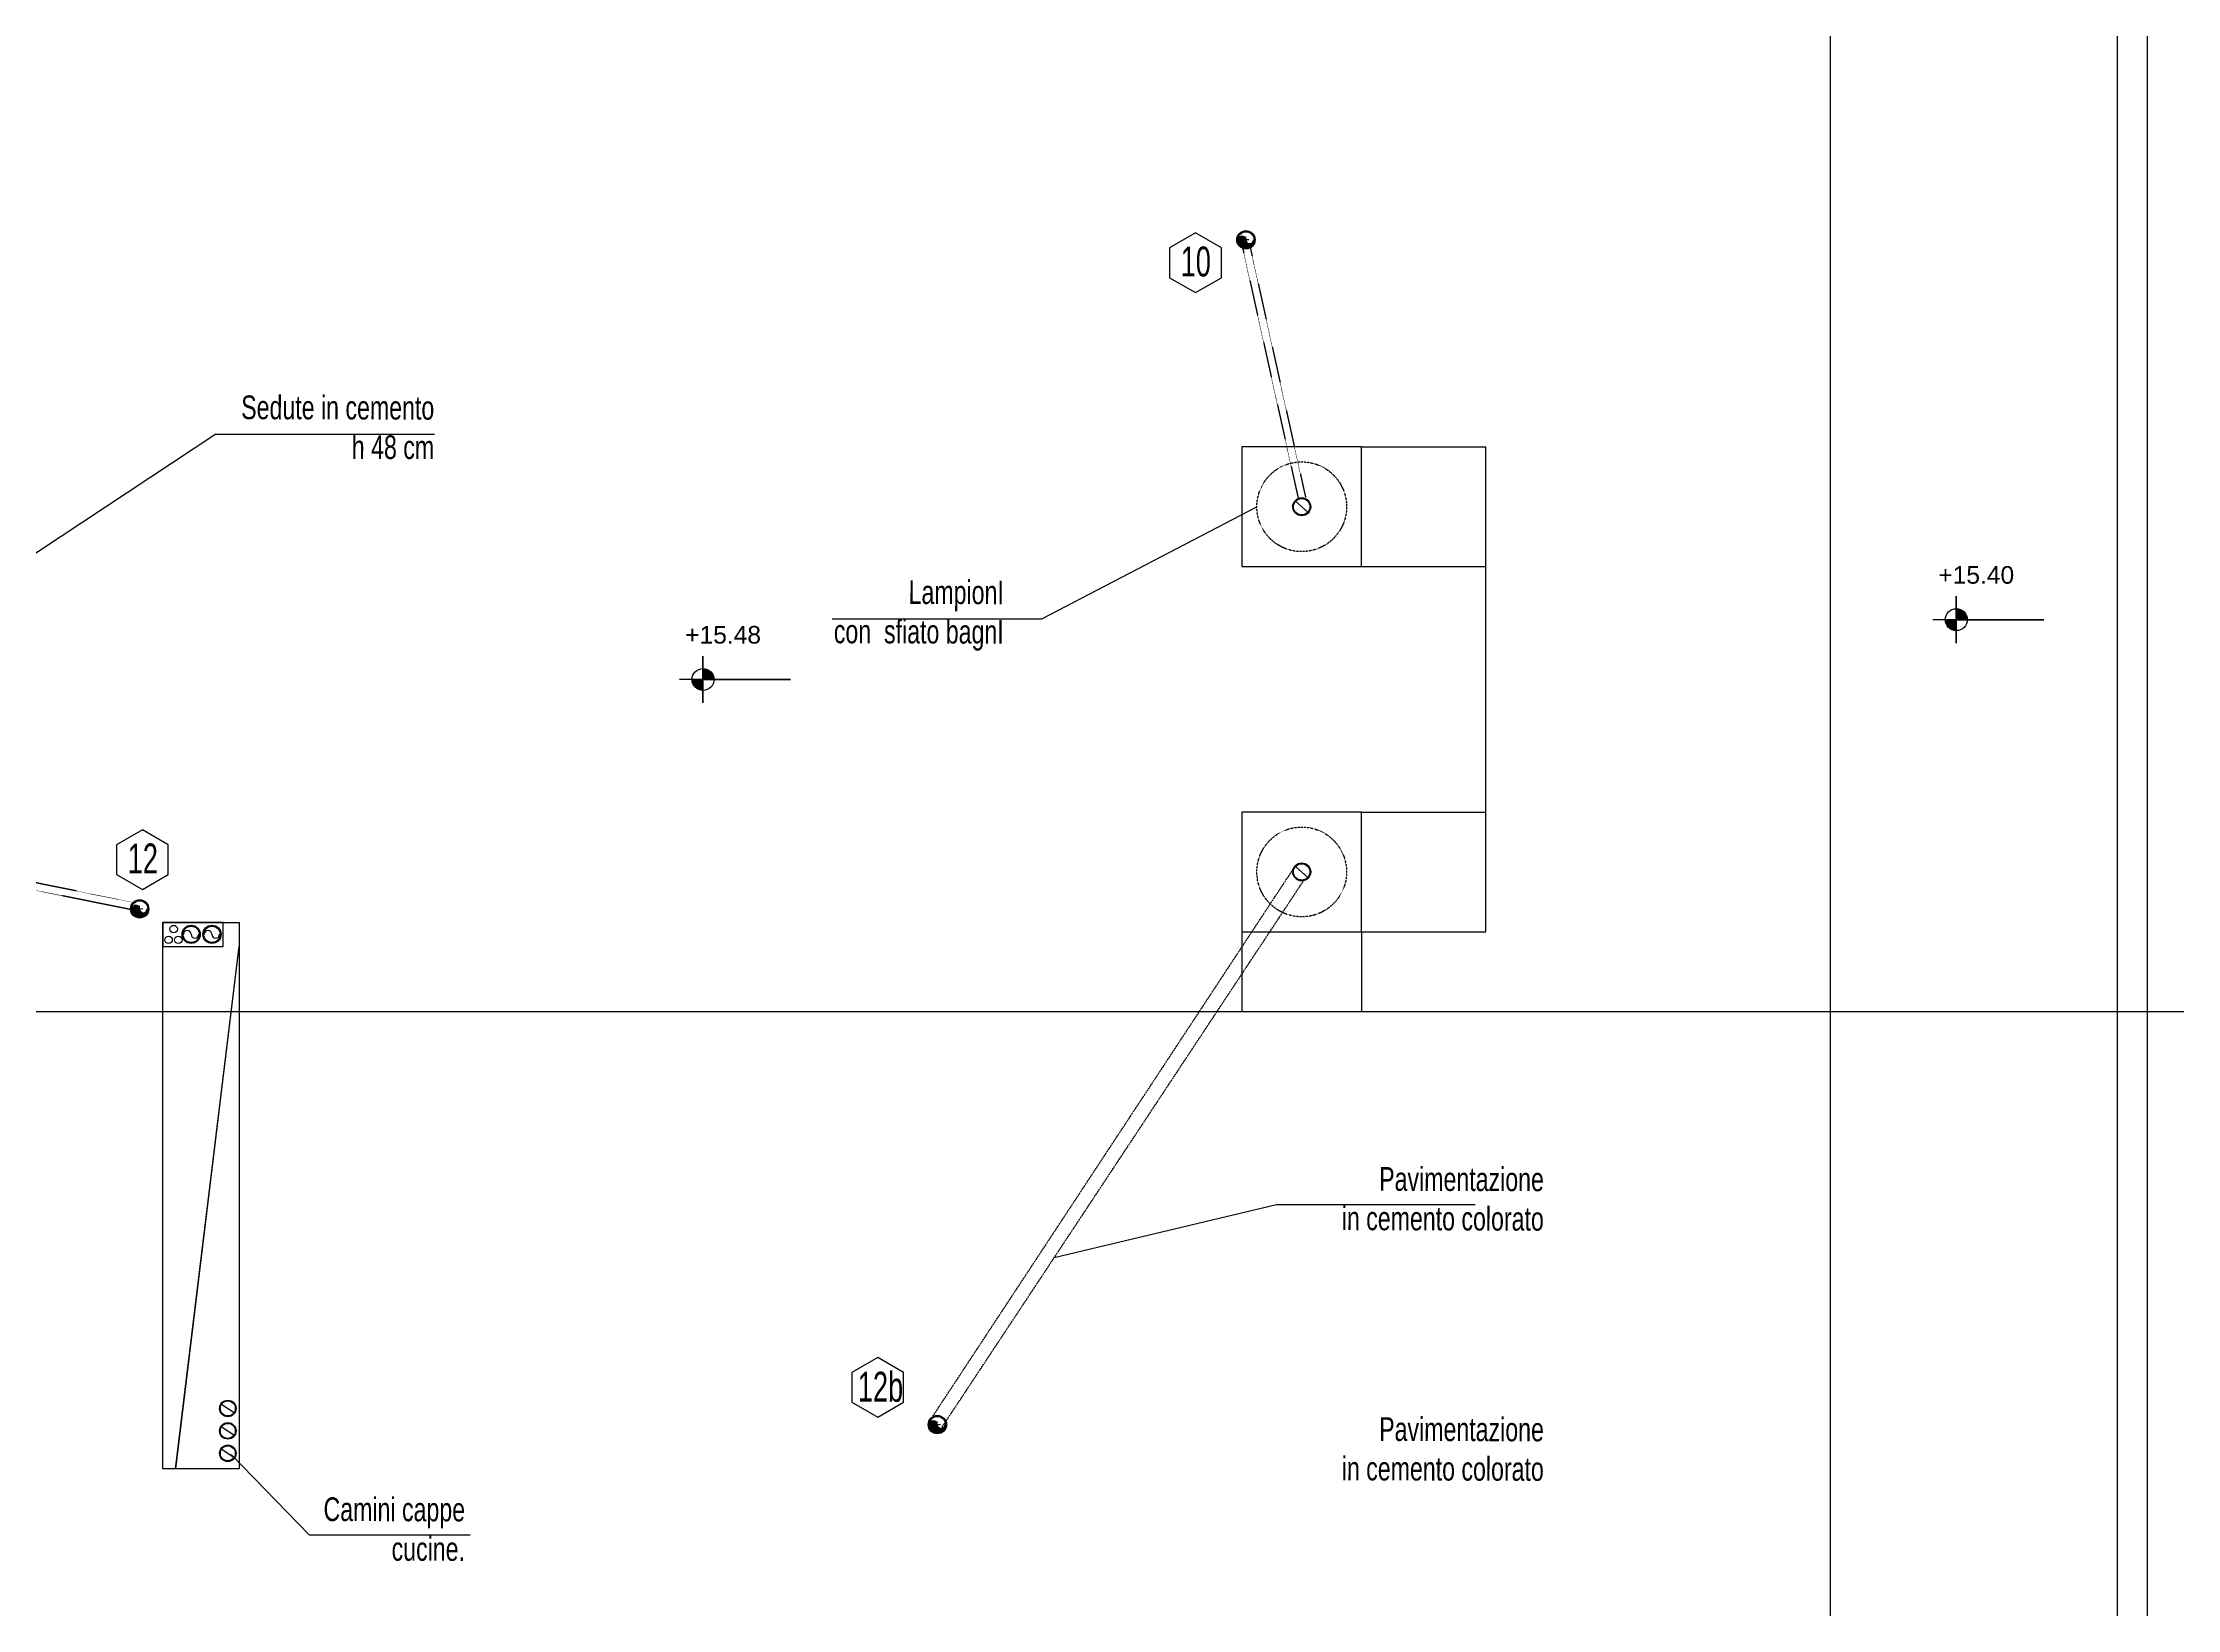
# Model space of a CAD drawing. Header units: millimetres. Extents: x -3782782348 to 131293, y -36553 to 57271.
# Drawn here: x 127145 to 128572, y -26196 to -25149 of the extents above; entities that cross this region are included whole.
import ezdxf

# ---------------------------------------------------------------- set-up
doc = ezdxf.new("R2010")
doc.units = ezdxf.units.MM
doc.header["$LTSCALE"] = 0.01
doc.linetypes.add('DASHED', pattern=[19.05, 12.7, -6.35])
doc.linetypes.add('HIDDEN', pattern=[0.375, 0.25, -0.125])
doc.layers.get('Defpoints').update_dxf_attribs({"color": 253})
for name, color, linetype in [('X_cavedi', 1, 'Continuous'), ('X_Esterno', 8, 'Continuous'), ('X_FOROMETRIA SCARICO NUMERAZIONE', 6, 'Continuous'), ('X_MURI', 8, 'Continuous'), ('X_Proiezini', 1, 'Continuous'), ('X_quote', 5, 'Continuous'), ('X_quote 1', 253, 'Continuous'), ('X_Quote altimetriche', 5, 'Continuous'), ('X_Serramenti Est', 1, 'Continuous'), ('X_TESTI', 253, 'Continuous')]:
    doc.layers.add(name, color=color, linetype=linetype)
doc.styles.add('Max 50', font='arial.ttf', dxfattribs={"width": 0.65, "height": 0.125})
doc.styles.add('QUOTE', font='simplex.shx', dxfattribs={"width": 0.7})
doc.styles.get("Standard").update_dxf_attribs({"font": 'arial.ttf'})
doc.dimstyles.get("Standard").update_dxf_attribs({"dimscale": 0, "dimtxt": 0.18, "dimasz": 0.18, "dimexe": 0.18, "dimexo": 0.0625, "dimgap": 0.09, "dimtad": 1, "dimdec": 0, "dimzin": 0, "dimdsep": 46, "dimtxsty": 'Standard', "dimcen": 0.09, "dimclrd": 256, "dimclre": 256, "dimclrt": 5, "dimadec": 0, "dimazin": 0, "dimtfac": 1, "dimtdec": 0, "dimtix": 1, "dimtofl": 0, "dimtmove": 2, "dimatfit": 3, "dimfxl": 1, "dimtolj": 1, "dimtzin": 0, "dimarcsym": 0})

# ---------------------------------------------------------------- blocks, each defined once
blk = doc.blocks.new('*D308')
at = {"layer": 'Defpoints', "color": 0, "transparency": 16777216}
for p in [(97217.8, -19646.3), (127471.7, -19638.3), (127471.7, -27284.1, 0)]:
    blk.add_point(p, dxfattribs=at)
at = {"layer": 'X_quote 1', "lineweight": -2, "transparency": 16777216}
blk.add_line((97217.9, -19638.3), (127471.6, -19638.3), dxfattribs=at)
at = {"layer": 'X_quote 1', "transparency": 16777216}
for points in [[(97217.9, -19638.2), (97217.9, -19638.3), (97217.8, -19638.3)], [(127471.6, -19638.2), (127471.6, -19638.3), (127471.7, -19638.3)]]:
    blk.add_solid(points, dxfattribs=at)
at = {"layer": 'X_quote 1', "color": 5, "transparency": 16777216, "insert": (112344.8, -19638.1), "char_height": 0.18, "attachment_point": 5}
blk.add_mtext('\\A1;30254', dxfattribs=at)
blk = doc.blocks.new('colonna')
at = {"ltscale": 20}
h = blk.add_hatch(color=256, dxfattribs=at)
h.paths.add_polyline_path([(793.702, -32.366, -1), (793.58, -32.367, -1)])
h.paths.add_polyline_path([(793.586, -32.367, 1), (793.695, -32.366, 1)], flags=16)
blk.add_hatch(color=256).paths.add_polyline_path([(793.692, -32.366, -1), (793.59, -32.367, -1), (793.641, -32.366, 1)])
at = {"color": 2}
for p, q in [((793.661, -32.366), (793.62, -32.367)), ((793.641, -32.387), (793.64, -32.346))]:
    blk.add_line(p, q, dxfattribs=at)
at = {"color": 7}
for radius in [0.0611, 0.0543]:
    blk.add_circle((793.641, -32.366), radius, dxfattribs=at)
at = {"color": 2}
for centre, start, end in [((793.615, -32.367), 0.5919, 180.5919), ((793.666, -32.366), 180.5919, 0.5919)]:
    blk.add_arc(centre, 0.0255, start, end, dxfattribs=at)
blk = doc.blocks.new('quota altim')
at = {"layer": 'X_Quote altimetriche', "ltscale": 4}
h = blk.add_hatch(color=256, dxfattribs=at)
h.paths.add_polyline_path([(0, 18.7), (0, 0), (18.7, 0, 0.414214)])
h.paths.add_polyline_path([(0, 0), (-18.7, 0, 0.414214), (0, -18.7)])
blk.add_lwpolyline([(0, 0), (0, 40), (0, 40), (0, -40), (0, -40), (0, 0), (40, 0), (149.3, 0), (0, 0), (-40, 0), (-40, 0)], dxfattribs=at)
blk.add_circle((0, 0), 18.7, dxfattribs=at)
blk = doc.blocks.new('*D434')
at = {"layer": 'Defpoints', "color": 0, "transparency": 16777216}
for p in [(127127.5, -25743.1, 0), (127946.5, -25743.1, 0), (127946.5, -25796.3)]:
    blk.add_point(p, dxfattribs=at)
at = {"layer": 'X_quote 1', "lineweight": -2, "transparency": 16777216}
for p, q in [((127127.5, -25743.1), (127127.5, -25796.5)), ((127946.5, -25743.1), (127946.5, -25796.5)), ((127127.6, -25796.3), (127946.3, -25796.3))]:
    blk.add_line(p, q, dxfattribs=at)
at = {"layer": 'X_quote 1', "transparency": 16777216}
for points in [[(127127.6, -25796.3), (127127.6, -25796.4), (127127.5, -25796.3)], [(127946.3, -25796.3), (127946.3, -25796.4), (127946.5, -25796.3)]]:
    blk.add_solid(points, dxfattribs=at)
at = {"layer": 'X_quote 1', "color": 5, "transparency": 16777216, "insert": (127537, -25796.2), "char_height": 0.18, "attachment_point": 5}
blk.add_mtext('\\A1;819', dxfattribs=at)
blk = doc.blocks.new('*D435')
at = {"layer": 'Defpoints', "color": 0, "transparency": 16777216}
for p in [(127946.5, -25743.1, 0), (128026.5, -25743.1, 0), (128026.5, -25796.3)]:
    blk.add_point(p, dxfattribs=at)
at = {"layer": 'X_quote 1', "lineweight": -2, "transparency": 16777216}
for p, q in [((127946.5, -25743.1), (127946.5, -25796.5)), ((128026.5, -25743.1), (128026.5, -25796.5)), ((127946.7, -25796.3), (128026.3, -25796.3))]:
    blk.add_line(p, q, dxfattribs=at)
at = {"layer": 'X_quote 1', "transparency": 16777216}
for points in [[(127946.7, -25796.3), (127946.7, -25796.4), (127946.5, -25796.3)], [(128026.3, -25796.3), (128026.3, -25796.4), (128026.5, -25796.3)]]:
    blk.add_solid(points, dxfattribs=at)
at = {"layer": 'X_quote 1', "color": 5, "transparency": 16777216, "insert": (127986.5, -25796.2), "char_height": 0.18, "attachment_point": 5}
blk.add_mtext('\\A1;80', dxfattribs=at)
blk = doc.blocks.new('*D206')
at = {"layer": 'Defpoints', "color": 0, "transparency": 16777216}
for p in [(128026.5, -25796.3, 0), (128551.8, -25796.3, 0), (128551.8, -25796.3)]:
    blk.add_point(p, dxfattribs=at)
at = {"layer": 'X_quote 1', "lineweight": -2, "transparency": 16777216}
for p, q in [((128026.5, -25796.3), (128026.5, -25796.2)), ((128551.8, -25796.3), (128551.8, -25796.2)), ((128026.7, -25796.3), (128551.6, -25796.3))]:
    blk.add_line(p, q, dxfattribs=at)
at = {"layer": 'X_quote 1', "transparency": 16777216}
for points in [[(128026.7, -25796.3), (128026.7, -25796.4), (128026.5, -25796.3)], [(128551.6, -25796.3), (128551.6, -25796.4), (128551.8, -25796.3)]]:
    blk.add_solid(points, dxfattribs=at)
at = {"layer": 'X_quote 1', "color": 5, "transparency": 16777216, "insert": (128289.1, -25796.2), "char_height": 0.18, "attachment_point": 5}
blk.add_mtext('\\A1;525', dxfattribs=at)
blk = doc.blocks.new('*D385')
at = {"layer": 'Defpoints', "color": 0, "transparency": 16777216}
for p in [(128551.8, -25796.3, 0), (128581.8, -25796.3, 0), (128581.8, -25796.3)]:
    blk.add_point(p, dxfattribs=at)
at = {"layer": 'X_quote 1', "lineweight": -2, "transparency": 16777216}
for p, q in [((128551.8, -25796.4), (128551.8, -25796.5)), ((128552, -25796.3), (128581.6, -25796.3)), ((128581.8, -25796.4), (128581.8, -25796.5))]:
    blk.add_line(p, q, dxfattribs=at)
at = {"layer": 'X_quote 1', "transparency": 16777216}
for points in [[(128552, -25796.3), (128552, -25796.4), (128551.8, -25796.3)], [(128581.6, -25796.3), (128581.6, -25796.4), (128581.8, -25796.3)]]:
    blk.add_solid(points, dxfattribs=at)
at = {"layer": 'X_quote 1', "color": 5, "transparency": 16777216, "insert": (128566.8, -25796.1), "char_height": 0.18, "attachment_point": 5}
blk.add_mtext('\\A1;30', dxfattribs=at)
blk = doc.blocks.new('*D408')
at = {"layer": 'Defpoints', "color": 0, "transparency": 16777216}
for p in [(128354.8, -24531.1, 0), (128339.8, -29350.1), (128354.8, -29350.1, 0)]:
    blk.add_point(p, dxfattribs=at)
at = {"layer": 'X_quote 1', "lineweight": -2, "transparency": 16777216}
for p, q in [((128354.7, -24531.1), (128339.6, -24531.1)), ((128339.8, -24531.3), (128339.8, -29349.9)), ((128354.7, -29350.1), (128339.6, -29350.1))]:
    blk.add_line(p, q, dxfattribs=at)
at = {"layer": 'X_quote 1', "transparency": 16777216}
for points in [[(128339.7, -24531.3), (128339.8, -24531.3), (128339.8, -24531.1)], [(128339.7, -29349.9), (128339.8, -29349.9), (128339.8, -29350.1)]]:
    blk.add_solid(points, dxfattribs=at)
at = {"layer": 'X_quote 1', "color": 5, "transparency": 16777216, "insert": (128339.6, -26940.6), "char_height": 0.18, "attachment_point": 5, "rotation": 90}
blk.add_mtext('\\A1;4819', dxfattribs=at)
blk = doc.blocks.new('cavedio grigia e nera')
at = {"color": 2}
for centre, start, end in [((1740.1, 44244.7, 0), 360, 180), ((1745.2, 44244.7, 0), 180, 360), ((1754, 44244.7, 0), 360, 180), ((1759.1, 44244.7, 0), 180, 360)]:
    blk.add_arc(centre, 2.55, start, end, dxfattribs=at)
at = {"layer": 'X_cavedi'}
for p, q in [((1723.8, 44252.6), (1723.8, 44236.6)), ((1764, 44252.6), (1723.8, 44252.6)), ((1764, 44236.6), (1764, 44252.6)), ((1723.8, 44236.6), (1764, 44236.6))]:
    blk.add_line(p, q, dxfattribs=at)
for centre, radius in [((1731, 44248.2), 2.5), ((1742.7, 44244.7, 0), 6.11), ((1742.7, 44244.7, 0), 6.11), ((1742.7, 44244.7, 0), 5.43), ((1756.6, 44244.7, 0), 6.11), ((1756.6, 44244.7, 0), 5.43), ((1727.6, 44241), 2.5), ((1734.1, 44241), 2.5)]:
    blk.add_circle(centre, radius, dxfattribs=at)
blk = doc.blocks.new('*D412')
at = {"layer": 'Defpoints', "color": 0, "transparency": 16777216}
for p in [(128026.5, -25419, 0), (128026.5, -25499, 0), (128109.4, -25499)]:
    blk.add_point(p, dxfattribs=at)
at = {"layer": 'X_quote', "lineweight": -2, "transparency": 16777216}
for p, q in [((128026.5, -25419), (128109.6, -25419)), ((128109.4, -25419.2), (128109.4, -25498.8)), ((128026.5, -25499), (128109.6, -25499))]:
    blk.add_line(p, q, dxfattribs=at)
at = {"layer": 'X_quote', "transparency": 16777216}
for points in [[(128109.3, -25419.2), (128109.4, -25419.2), (128109.4, -25419)], [(128109.3, -25498.8), (128109.4, -25498.8), (128109.4, -25499)]]:
    blk.add_solid(points, dxfattribs=at)
at = {"layer": 'X_quote', "color": 5, "transparency": 16777216, "insert": (128109.2, -25459), "char_height": 0.18, "attachment_point": 5, "rotation": 90}
blk.add_mtext('\\A1;80', dxfattribs=at)
blk = doc.blocks.new('*D413')
at = {"layer": 'Defpoints', "color": 0, "transparency": 16777216}
for p in [(128026.5, -25499, 0), (128026.5, -25663.1, 0), (128109.4, -25663.1)]:
    blk.add_point(p, dxfattribs=at)
at = {"layer": 'X_quote', "lineweight": -2, "transparency": 16777216}
for p, q in [((128026.5, -25499), (128109.6, -25499)), ((128109.4, -25499.2), (128109.4, -25662.9)), ((128026.5, -25663.1), (128109.6, -25663.1))]:
    blk.add_line(p, q, dxfattribs=at)
at = {"layer": 'X_quote', "transparency": 16777216}
for points in [[(128109.3, -25499.2), (128109.4, -25499.2), (128109.4, -25499)], [(128109.3, -25662.9), (128109.4, -25662.9), (128109.4, -25663.1)]]:
    blk.add_solid(points, dxfattribs=at)
at = {"layer": 'X_quote', "color": 5, "transparency": 16777216, "insert": (128109.2, -25581), "char_height": 0.18, "attachment_point": 5, "rotation": 90}
blk.add_mtext('\\A1;164', dxfattribs=at)
blk = doc.blocks.new('*D414')
at = {"layer": 'Defpoints', "color": 0, "transparency": 16777216}
for p in [(128026.5, -25663.1, 0), (128026.5, -25743.1, 0), (128109.4, -25743.1)]:
    blk.add_point(p, dxfattribs=at)
at = {"layer": 'X_quote', "lineweight": -2, "transparency": 16777216}
for p, q in [((128026.5, -25663.1), (128109.6, -25663.1)), ((128109.4, -25663.3), (128109.4, -25742.9)), ((128026.5, -25743.1), (128109.6, -25743.1))]:
    blk.add_line(p, q, dxfattribs=at)
at = {"layer": 'X_quote', "transparency": 16777216}
for points in [[(128109.3, -25663.3), (128109.4, -25663.3), (128109.4, -25663.1)], [(128109.3, -25742.9), (128109.4, -25742.9), (128109.4, -25743.1)]]:
    blk.add_solid(points, dxfattribs=at)
at = {"layer": 'X_quote', "color": 5, "transparency": 16777216, "insert": (128109.2, -25703.1), "char_height": 0.18, "attachment_point": 5, "rotation": 90}
blk.add_mtext('\\A1;80', dxfattribs=at)

msp = doc.modelspace()

# ---------------------------------------------------------------- linework, layer by layer
at = {"layer": 'X_cavedi'}
for p, q in [((127982.4, -25455.3, 0), (127990.6, -25462.7, 0)), ((127982.4, -25699.4, 0), (127990.6, -25706.8, 0)), ((127264.6, -26059, 0), (127272.9, -26064.5, 0)), ((127264.6, -26074, 0), (127272.9, -26079.5, 0)), ((127264.6, -26089, 0), (127272.9, -26094.5, 0))]:
    msp.add_line(p, q, dxfattribs=at)
at = {"layer": 'X_cavedi', "ltscale": 0.5}
for p, q in [((127276, -25752.9, 0), (127233.6, -26102.1, 0)), ((127276.1, -25752.9, 0), (127233.7, -26102, 0))]:
    msp.add_line(p, q, dxfattribs=at)
at = {"layer": 'X_cavedi', "elevation": 0}
for points in [[(127225.3, -25736.9), (127276.2, -25736.9), (127276.2, -26102), (127225.3, -26102)], [(127225.3, -25736.9), (127276.2, -25736.9), (127276.2, -26102.1), (127225.3, -26102.1)]]:
    msp.add_lwpolyline(points, close=True, dxfattribs=at)
at = {"layer": 'X_cavedi'}
for centre, radius in [((127986.5, -25459, 0), 5.5), ((127986.5, -25703.1, 0), 5.5), ((127268.7, -26061.7, 0), 5.5), ((127268.7, -26061.7, 0), 5), ((127268.7, -26076.7, 0), 5.5), ((127268.7, -26076.7, 0), 5), ((127268.7, -26091.7, 0), 5.5), ((127268.7, -26091.7, 0), 5)]:
    msp.add_circle(centre, radius, dxfattribs=at)
at = {"layer": 'X_Esterno', "elevation": 0}
msp.add_lwpolyline([(127742.3, -29330.1), (128531.8, -29330.1), (128531.8, -24549.4), (128234.2, -24549.4)], dxfattribs=at)
at = {"layer": 'X_Esterno', "ltscale": 30, "elevation": 0}
for points in [[(127946.5, -25499), (128026.5, -25499), (128026.5, -25419), (127946.5, -25419)], [(127946.5, -25743.1), (128026.5, -25743.1), (128026.5, -25663.1), (127946.5, -25663.1)]]:
    msp.add_lwpolyline(points, close=True, dxfattribs=at)
at = {"layer": 'X_FOROMETRIA SCARICO NUMERAZIONE', "linetype": 'DASHED'}
for p, q in [((127947.1, -25286.4, 0), (127984.3, -25454, 0)), ((127952, -25285.3, 0), (127989.1, -25452.9, 0)), ((127204.5, -25728.4, 0), (127091.4, -25705.6, 0)), ((127205.5, -25723.5, 0), (127092.4, -25700.7, 0)), ((127737.9, -26070, 0), (127982.6, -25698.5, 0)), ((127745.5, -26075.1, 0), (127987.8, -25708.9, 0))]:
    msp.add_line(p, q, dxfattribs=at)
at = {"layer": 'X_FOROMETRIA SCARICO NUMERAZIONE', "elevation": 0}
for points in [[(127898.2, -25305.9), (127915.5, -25315.9), (127932.8, -25305.9), (127932.8, -25286), (127915.5, -25276), (127898.2, -25286)], [(127194.3, -25704.9), (127211.6, -25714.9), (127228.9, -25704.9), (127228.9, -25685), (127211.6, -25675), (127194.3, -25685)]]:
    msp.add_lwpolyline(points, close=True, dxfattribs=at)
at = {"layer": 'X_FOROMETRIA SCARICO NUMERAZIONE'}
msp.add_lwpolyline([(127685.9, -26057.6), (127703.2, -26067.6), (127720.4, -26057.6), (127720.4, -26037.7), (127703.2, -26027.7), (127685.9, -26037.7)], close=True, dxfattribs=at)
at = {"layer": 'X_MURI'}
for centre in [(127986.5, -25459, 0), (127986.5, -25459, 0), (127986.5, -25703.1, 0)]:
    msp.add_circle(centre, 6, dxfattribs=at)
at = {"layer": 'X_Proiezini', "ltscale": 0.5, "elevation": 0}
msp.add_lwpolyline([(128551.8, -29351.1), (128551.8, -24531), (128531.7, -24531)], dxfattribs=at)
at = {"layer": 'X_Serramenti Est', "linetype": 'HIDDEN', "ltscale": 60}
for centre in [(127986.5, -25459, 0), (127986.5, -25703.1, 0)]:
    msp.add_circle(centre, 30, dxfattribs=at)
at = {"layer": 'X_TESTI'}
for p, q in [((127260.6, -25410.4), (127127.7, -25498.6)), ((127260.6, -25410.4), (127406.9, -25410.4)), ((127812.8, -25533.9, 0), (127956.5, -25459.1, 0)), ((127672.6, -25533.9, 0), (127812.8, -25533.9, 0)), ((127969.7, -25925.7), (127821, -25961.1, 0)), ((128102.5, -25925.7), (127969.7, -25925.7)), ((127323.3, -26146.5, 0), (127270.9, -26092.4, 0)), ((127430.7, -26146.5, 0), (127323.3, -26146.5, 0))]:
    msp.add_line(p, q, dxfattribs=at)

# ---------------------------------------------------------------- block references
at = {"layer": 'X_cavedi', "color": 253}
msp.add_blockref('cavedio grigia e nera', (125501.5, -69989.5, 0), dxfattribs=at)
msp.add_blockref('cavedio grigia e nera', (125501.5, -69989.5, 0), dxfattribs=at)
msp.add_blockref('cavedio grigia e nera', (125501.5, -69989.5, 0), dxfattribs=at)
msp.add_blockref('cavedio grigia e nera', (125501.5, -69989.5, 0), dxfattribs=at)
at = {"layer": 'X_FOROMETRIA SCARICO NUMERAZIONE', "xscale": 100, "yscale": 100, "zscale": 100}
for p in [(48585.1, -22044, 0), (47845.7, -22491.2, 0), (48378.9, -22835.9, 0)]:
    msp.add_blockref('colonna', p, dxfattribs=at)
at = {"layer": 'X_Quote altimetriche', "xscale": 0.3919999999943684, "yscale": 0.3919999999943684, "zscale": 0.3919999999943684}
for p in [(128424, -25534.5), (127586.3, -25574.5)]:
    msp.add_blockref('quota altim', p, dxfattribs=at)

# ---------------------------------------------------------------- texts
at = {"layer": 'X_FOROMETRIA SCARICO NUMERAZIONE', "char_height": 20, "width": 96.623, "attachment_point": 1, "style": 'Max 50'}
for s, insert in [('{10}', (127905.6, -25285.1, 0)), ('12', (127201.8, -25684.1)), ('12b', (127689.8, -26037.2, 0))]:
    msp.add_mtext(s, dxfattribs=dict(at, insert=insert))
at = {"layer": 'X_Quote altimetriche', "ltscale": 4, "char_height": 11.76, "width": 112.799, "attachment_point": 1}
for s, insert in [('{\\fArial|b0|i0|c0|p34;+15.40}', (128412, -25498.7)), ('{\\fArial|b0|i0|c0|p34;+15.48}', (127574.4, -25538.7))]:
    msp.add_mtext(s, dxfattribs=dict(at, insert=insert))
at = {"layer": 'X_TESTI', "char_height": 1.452, "width": 214.705, "attachment_point": 9, "rotation": 359.8509, "style": 'QUOTE'}
for s, insert in [('{\\fArial|b0|i0|c0|p34;\\H10.9x;Sedute in cemento\\Ph 48 cm}', (127406.6, -25427.4, 0)), ('{\\fArial|b0|i0|c0|p34;\\H10.9x;LampionI\\Pcon  sfiato bagnI}', (127787.3, -25555.3, 0)), ('{\\fArial|b0|i0|c0|p34;\\H10.9x;Pavimentazione\\Pin cemento colorato}', (128148.3, -25943.1, 0)), ('{\\fArial|b0|i0|c0|p34;\\H10.9x;Pavimentazione\\Pin cemento colorato}', (128148.3, -26110.3, 0)), ('{\\fArial|b0|i0|c0|p34;\\H10.9x;Camini cappe\\Pcucine.}', (127427.2, -26163.8, 0))]:
    msp.add_mtext(s, dxfattribs=dict(at, insert=insert))

# ---------------------------------------------------------------- dimensions: what is measured, and where the dimension line sits
at = {"layer": 'X_quote'}
for base, p1, p2, picture, middle in [((128109.4, -25499), (128026.5, -25419, 0), (128026.5, -25499, 0), '*D412', (128109.2, -25459)), ((128109.4, -25663.1), (128026.5, -25499, 0), (128026.5, -25663.1, 0), '*D413', (128109.2, -25581)), ((128109.4, -25743.1), (128026.5, -25663.1, 0), (128026.5, -25743.1, 0), '*D414', (128109.2, -25703.1))]:
    dim = msp.add_linear_dim(base=base, p1=p1, p2=p2, angle=90, dimstyle='Standard', override={"dimscale": 1}, dxfattribs=at)
    dim.commit()
    dim.dimension.update_dxf_attribs({"geometry": picture, "text_midpoint": middle})
at = {"layer": 'X_quote 1'}
for base, p1, p2, override, picture, middle in [((127471.7, -19638.3), (97217.8, -19646.3), (127471.7, -27284.1, 0), {"dimscale": 1, "dimse1": 1, "dimse2": 1}, '*D308', (112344.8, -19638.1)), ((127946.5, -25796.3), (127127.5, -25743.1, 0), (127946.5, -25743.1, 0), {"dimscale": 1}, '*D434', (127537, -25796.2)), ((128026.5, -25796.3), (127946.5, -25743.1, 0), (128026.5, -25743.1, 0), {"dimscale": 1}, '*D435', (127986.5, -25796.2)), ((128551.8, -25796.3), (128026.5, -25796.3, 0), (128551.8, -25796.3, 0), {"dimscale": 1}, '*D206', (128289.1, -25796.2)), ((128581.8, -25796.3), (128551.8, -25796.3, 0), (128581.8, -25796.3, 0), {"dimscale": 1}, '*D385', (128566.8, -25796.1))]:
    dim = msp.add_linear_dim(base=base, p1=p1, p2=p2, dimstyle='Standard', override=override, dxfattribs=at)
    dim.commit()
    dim.dimension.update_dxf_attribs({"geometry": picture, "text_midpoint": middle})
dim = msp.add_linear_dim(base=(128339.8, -29350.1), p1=(128354.8, -24531.1, 0), p2=(128354.8, -29350.1, 0), angle=90, dimstyle='Standard', override={"dimscale": 1}, dxfattribs=at)
dim.commit()
dim.dimension.update_dxf_attribs({"geometry": '*D408', "text_midpoint": (128339.6, -26940.6)})

doc.saveas('drawing.dxf')
